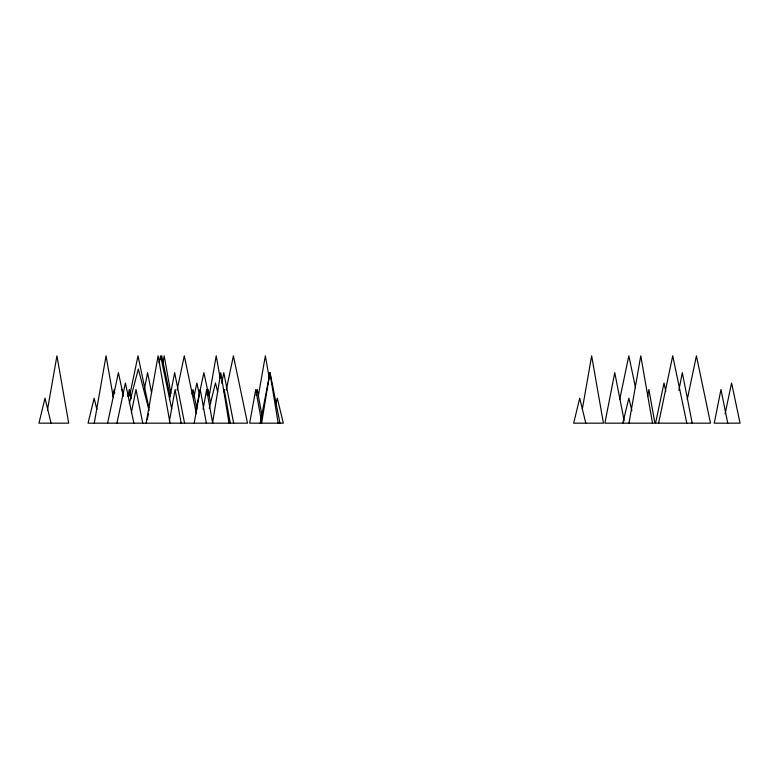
<?xml version="1.0" encoding="UTF-8"?>
<svg xmlns="http://www.w3.org/2000/svg" width="779" height="779" viewBox="0 0 779 779"><rect width="100%" height="100%" fill="white"/><g stroke="black" fill="none" stroke-linecap="round" stroke-linejoin="round"><path stroke-width="1.17" d="M212.511 423.172L220.769 372.664L229.036 423.172M261.627 423.172L269.894 372.664L278.152 423.172M47.431 410.173L56.935 355.828L68.698 423.172L38.95 423.172L45.016 398.166L51.073 423.172M94.278 423.172L106.051 355.828L113.276 397.183M209.21 395.995L216.231 355.828L220.155 378.273M258.326 395.995L265.347 355.828L269.067 377.094M582.361 408.994L591.651 355.828L603.413 423.172L573.665 423.172L579.732 398.166L585.789 423.172M628.994 423.172L640.766 355.828L652.529 423.172M146.15 423.172L158.088 355.828L170.017 423.172M162.938 362.917L164.194 355.828L170.903 393.638M112.906 396.462L114.162 389.5L114.786 392.986M169.452 420.855L175.1 389.5L181.156 423.172M194.195 423.172L200.261 389.5L206.328 423.172M203.076 409.238L206.63 389.5L212.686 423.172M207.078 395.304L208.12 389.5L210.632 403.434M223.797 391.818L224.216 389.5L230.272 423.172M256.194 395.304L257.236 389.5L262.046 416.21M647.622 396.462L648.878 389.5L654.935 423.172L604.884 423.172L614.758 372.664L624.174 420.826M144.388 389.111L147.611 372.664L151.516 392.635M169.394 399.676L174.671 372.664L184.555 423.172M221.723 383.239L223.797 372.664L233.671 423.172M260.196 423.172L270.07 372.664L279.953 423.172M678.879 390.279L682.326 372.664L692.2 423.172M127.912 396.462L129.304 389.5L131.164 398.79M131.359 412.724L136.013 389.5L142.761 423.172M192.043 394.145L192.978 389.5L196.931 409.238M129.587 395.995L138 355.828L148.877 407.816M147.241 419.628L148.477 413.717M159.111 362.917L160.591 355.828L171.721 408.994M160.951 359.372L161.691 355.828L170.095 395.995M177.115 390.094L184.282 355.828L196.405 413.717M226.231 390.094L233.408 355.828L247.498 423.172L88.066 423.172L94.132 398.166L96.888 409.53M619.694 399.539L628.838 355.828L635.518 387.728M658.615 423.172L672.715 355.828L686.805 423.172M687.253 399.539L696.407 355.828L710.497 423.172L655.567 423.172L664.029 382.986L665.763 391.262M116.947 423.172L125.409 382.986L133.871 423.172M193.883 397.173L196.873 382.986L199.366 394.807M725.122 413.717L731.588 382.986L740.05 423.172L714.236 423.172L720.984 389.5L727.742 423.172M107.599 423.172L118.408 372.664L123.433 396.16M196.084 409.082L203.874 372.664L208.655 394.982M275.893 403.843L277.266 398.166L283.332 423.172L249.679 423.172L255.746 389.5L261.393 420.855M622.781 423.172L628.848 398.166L631.876 410.669M209.259 408.235L215.471 382.966L217.731 392.158M129.324 403.571L138.321 368.973L149.11 410.484M122.021 389.5L122.644 392.986"/></g></svg>
